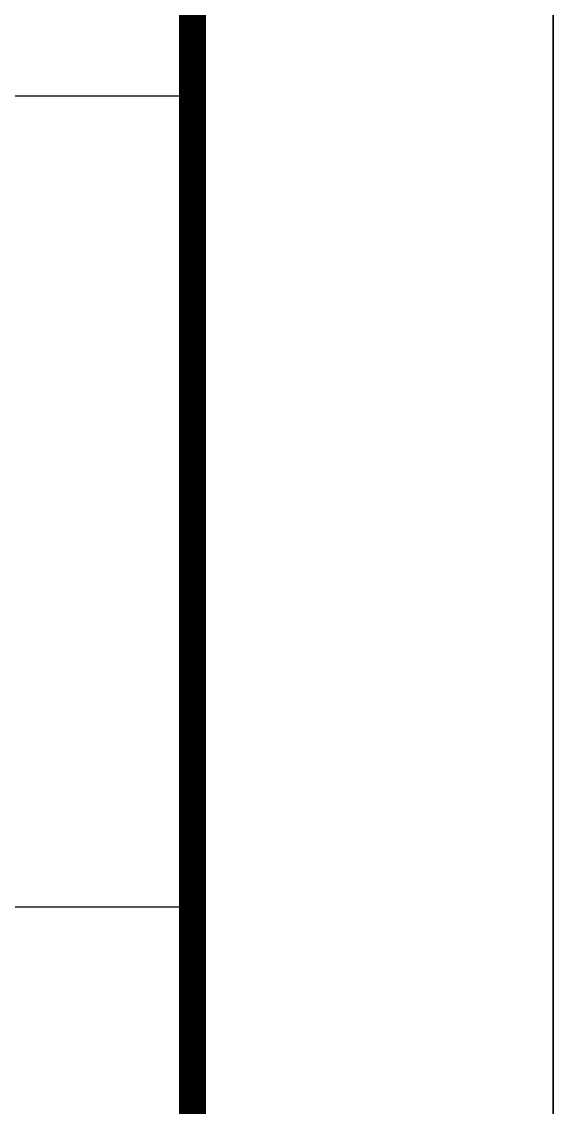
# Model space of a CAD drawing. Header units: millimetres. Extents: x 75184266 to 76346726, y -35850126 to -33679385.
# Drawn here: x 75648947 to 75663669, y -34841090 to -34811007 of the extents above; entities that cross this region are included whole.
import ezdxf

# ---------------------------------------------------------------- set-up
doc = ezdxf.new("R2010")
doc.units = ezdxf.units.MM
doc.header["$LTSCALE"] = 50
doc.header["$MEASUREMENT"] = 0
doc.layers.add('AZ-LINE', color=3, linetype='CONTINUOUS')
doc.layers.add('XR-기준층$0$XR-지하3층$0$DEFPOINT', color=142, linetype='CONTINUOUS', plot=False)

# ---------------------------------------------------------------- blocks, each defined once
blk = doc.blocks.new('바탕폼')
at = {"layer": 'AZ-LINE'}
for p, q in [((741, 530.354), (821, 530.354)), ((741, 485.354), (821, 485.354))]:
    blk.add_line(p, q, dxfattribs=at)
at = {"layer": 'AZ-LINE', "ltscale": 10}
blk.add_lwpolyline([(841, 594.707), (0, 594.707), (0, 0), (841, 0)], close=True, dxfattribs=at)
at = {"layer": 'AZ-LINE', "const_width": 1.5}
blk.add_lwpolyline([(20, 574.354), (20, 20.354), (821, 20.354), (821, 574.354)], close=True, dxfattribs=at)

msp = doc.modelspace()

# ---------------------------------------------------------------- linework, layer by layer
at = {"layer": 'XR-기준층$0$XR-지하3층$0$DEFPOINT', "ltscale": 0.5}
for points in [[(75663667, -35077925.1), (75243667, -35077925.1), (75243667, -34780925.1), (75663667, -34780925.1)], [(75663669.1, -35077925.1), (75243669.1, -35077925.1), (75243669.1, -34780925.1), (75663669.1, -34780925.1)]]:
    msp.add_lwpolyline(points, close=True, dxfattribs=at)

# ---------------------------------------------------------------- block references
at = {"layer": 'AZ-LINE', "xscale": 499.40546941707, "yscale": 499.40546941707, "zscale": 499.40546941707}
msp.add_blockref('바탕폼', (75243667, -35077925.1), dxfattribs=at)

doc.saveas('drawing.dxf')
